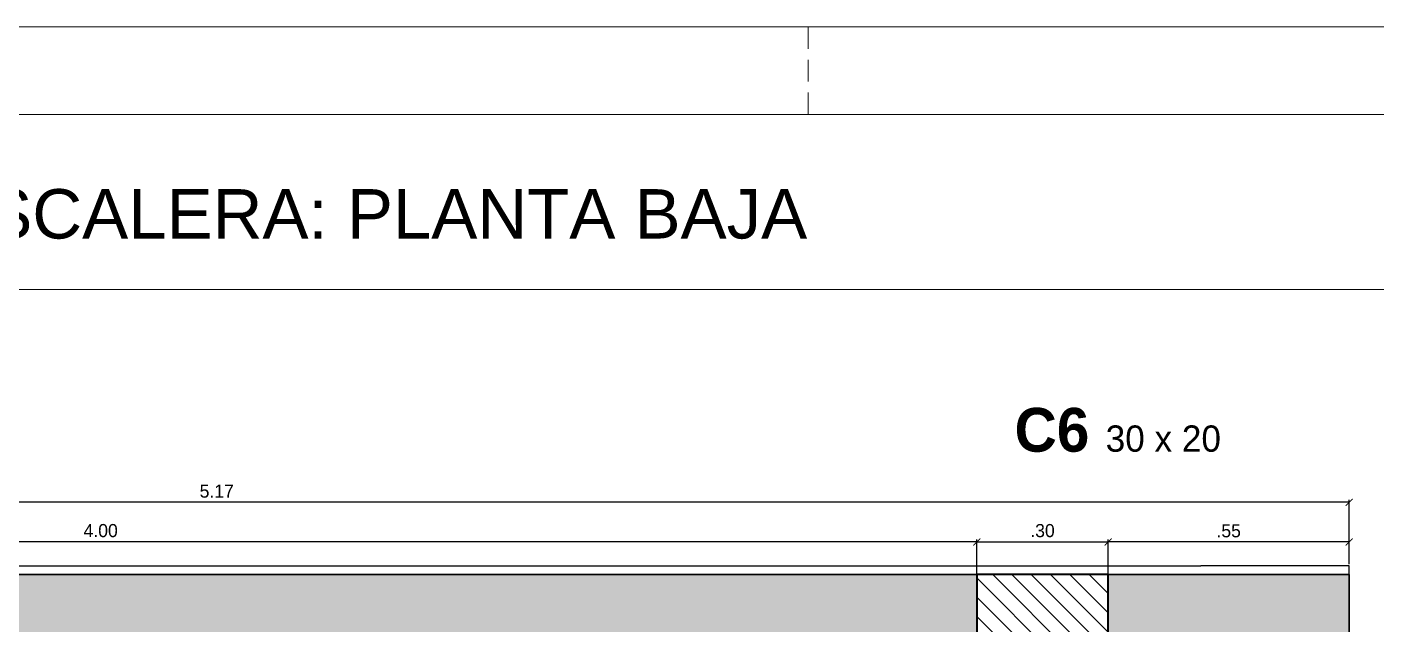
# Model space of a CAD drawing. Header units: millimetres. Extents: x -7 to 1246, y -1 to 1401.
# Drawn here: x 232.69 to 248.09, y 22.04 to 28.86 of the extents above; entities that cross this region are included whole.
import ezdxf

# ---------------------------------------------------------------- set-up
doc = ezdxf.new("R2010")
doc.units = ezdxf.units.MM
doc.linetypes.add('HIDDEN', pattern=[0.375, 0.25, -0.125])
for name, color, linetype, lineweight in [('Columnas', 7, 'Continuous', 40), ('Cotas', 152, 'Continuous', 5), ('HATCH', 250, 'Continuous', 15), ('Muros', 7, 'Continuous', 30), ('Proyeccion', 252, 'HIDDEN', 13), ('Textos', 250, 'Continuous', 15), ('Vista', 252, 'Continuous', 13)]:
    doc.layers.add(name, color=color, linetype=linetype, lineweight=lineweight)
doc.styles.add('CENTURYGOTIC', font='GOTHIC.TTF')
doc.styles.add('Gotic', font='GOTHIC.TTF')
doc.styles.get("Standard").update_dxf_attribs({"font": 'arial.ttf'})
doc.dimstyles.new('1 20', dxfattribs={"dimtxt": 0.15, "dimasz": 0.08, "dimexe": 0.03, "dimexo": 0.02, "dimgap": 0.05, "dimtad": 1, "dimlfac": 0.2, "dimzin": 4, "dimdsep": 46, "dimtxsty": 'CENTURYGOTIC', "dimblk": 'ARCHTICK', "dimcen": 0.06, "dimclrd": 256, "dimclre": 256, "dimclrt": 251, "dimadec": 0, "dimazin": 0, "dimtfac": 1, "dimtofl": 0, "dimtmove": 2, "dimatfit": 3, "dimldrblk": 'ARCHTICK', "dimfxl": 1, "dimtolj": 1, "dimtzin": 0, "dimarcsym": 0})

# ---------------------------------------------------------------- blocks, each defined once
blk = doc.blocks.new('_ArchTick')
at = {"color": 0, "linetype": 'ByBlock', "const_width": 0.15}
blk.add_lwpolyline([(-0.5, -0.5), (0.5, 0.5)], dxfattribs=at)
blk = doc.blocks.new('*D511')
at = {"layer": 'Cotas', "lineweight": -2, "transparency": 16777216}
for p, q in [((243.534, 22.391), (243.534, 23.012)), ((243.534, 22.982), (245.034, 22.982)), ((245.034, 22.391), (245.034, 23.012))]:
    blk.add_line(p, q, dxfattribs=at)
at = {"layer": 'Defpoints', "color": 0, "transparency": 16777216}
for p in [(245.034, 22.982), (243.534, 22.371), (245.034, 22.371)]:
    blk.add_point(p, dxfattribs=at)
at = {"layer": 'Cotas', "lineweight": -2, "transparency": 16777216, "xscale": 0.08, "yscale": 0.08, "zscale": 0.08, "rotation": 180}
blk.add_blockref('_ArchTick', (243.534, 22.982), dxfattribs=at)
at = {"layer": 'Cotas', "lineweight": -2, "transparency": 16777216, "xscale": 0.08, "yscale": 0.08, "zscale": 0.08}
blk.add_blockref('_ArchTick', (245.034, 22.982), dxfattribs=at)
at = {"layer": 'Cotas', "color": 251, "transparency": 16777216, "insert": (244.284, 23.111), "char_height": 0.15, "attachment_point": 5, "style": 'CENTURYGOTIC'}
blk.add_mtext('\\A1;.30', dxfattribs=at)
blk = doc.blocks.new('*D512')
at = {"layer": 'Cotas', "lineweight": -2, "transparency": 16777216}
for p, q in [((223.534, 22.391), (223.534, 23.012)), ((243.534, 22.982), (223.534, 22.982)), ((243.534, 22.391), (243.534, 23.012))]:
    blk.add_line(p, q, dxfattribs=at)
at = {"layer": 'Defpoints', "color": 0, "transparency": 16777216}
for p in [(223.534, 22.982), (223.534, 22.371), (243.534, 22.371)]:
    blk.add_point(p, dxfattribs=at)
at = {"layer": 'Cotas', "lineweight": -2, "transparency": 16777216, "xscale": 0.08, "yscale": 0.08, "zscale": 0.08, "rotation": 180}
blk.add_blockref('_ArchTick', (223.534, 22.982), dxfattribs=at)
at = {"layer": 'Cotas', "lineweight": -2, "transparency": 16777216, "xscale": 0.08, "yscale": 0.08, "zscale": 0.08}
blk.add_blockref('_ArchTick', (243.534, 22.982), dxfattribs=at)
at = {"layer": 'Cotas', "color": 251, "transparency": 16777216, "insert": (233.534, 23.111), "char_height": 0.15, "attachment_point": 5, "style": 'CENTURYGOTIC'}
blk.add_mtext('\\A1;4.00', dxfattribs=at)
blk = doc.blocks.new('esc pvpv')
at = {"true_color": 0xc7c8ca, "transparency": 33554687}
h = blk.add_hatch(color=9, dxfattribs=at)
h.dxf.hatch_style = 1
h.paths.add_polyline_path([(199.6015, 268.7916), (199.4015, 268.7916), (199.4015, 265.7916), (199.6015, 265.7916)])
h.paths.add_polyline_path([(203.7015, 268.9916), (199.7015, 268.9916), (199.7015, 268.7916), (203.7015, 268.7916)])
h.paths.add_polyline_path([(204.3045, 265.7916), (204.3045, 265.9416), (204.184, 265.9416), (204.184, 265.7916), (204.0015, 265.7916), (204.0015, 265.5916), (204.3045, 265.5916)])
h.paths.add_polyline_path([(204.5515, 268.7916), (204.5515, 268.9916), (204.0015, 268.9916), (204.0015, 268.7916), (204.184, 268.7916)])
h.paths.add_polyline_path([(203.8622, 266.8416), (203.8626, 267.1956), (203.8626, 267.4816), (203.8625, 267.4816), (203.8626, 267.6416), (203.8626, 267.7686), (203.8622, 267.7686)])
for points in [[(204.3045, 265.9416), (204.3245, 265.9416), (204.3245, 265.5716), (199.4015, 265.5716), (199.3815, 265.5716), (199.3815, 269.0116), (204.2125, 269.0116)], [(200.2348, 268.7716), (203.8815, 268.7716), (203.8815, 268.6686), (204.0215, 268.6686), (204.0215, 268.7716), (204.5515, 268.7716), (204.5515, 269.0116), (204.2125, 269.0116)]]:
    blk.add_lwpolyline(points)
at = {"layer": 'Columnas'}
blk.add_lwpolyline([(203.7015, 268.7916), (204.0015, 268.7916), (204.0015, 268.9916), (203.7015, 268.9916)], close=True, dxfattribs=at)
at = {"layer": 'Muros'}
for points in [[(200.0568, 268.7916), (199.7015, 268.7916), (199.7015, 268.9916), (203.7015, 268.9916), (203.7015, 268.7916), (200.2266, 268.7916)], [(204.3045, 268.7916), (204.5515, 268.7916), (204.5515, 268.9916), (204.0015, 268.9916), (204.0015, 268.7916), (204.3045, 268.7916)]]:
    blk.add_lwpolyline(points, dxfattribs=at)
at = {"layer": 'Vista'}
blk.add_lwpolyline([(204.0015, 268.7916), (204.5515, 268.7916), (204.5515, 268.9916), (204.0015, 268.9916)], close=True, dxfattribs=at)
blk = doc.blocks.new('*D574')
at = {"layer": 'Cotas', "lineweight": -2, "transparency": 16777216}
for p, q in [((245.034, 22.391), (245.034, 23.012)), ((247.784, 22.982), (245.034, 22.982)), ((247.784, 22.73), (247.784, 23.012))]:
    blk.add_line(p, q, dxfattribs=at)
at = {"layer": 'Defpoints', "color": 0, "transparency": 16777216}
for p in [(245.034, 22.982), (247.784, 22.71), (245.034, 22.371)]:
    blk.add_point(p, dxfattribs=at)
at = {"layer": 'Cotas', "lineweight": -2, "transparency": 16777216, "xscale": 0.08, "yscale": 0.08, "zscale": 0.08, "rotation": 180}
blk.add_blockref('_ArchTick', (245.034, 22.982), dxfattribs=at)
at = {"layer": 'Cotas', "lineweight": -2, "transparency": 16777216, "xscale": 0.08, "yscale": 0.08, "zscale": 0.08}
blk.add_blockref('_ArchTick', (247.784, 22.982), dxfattribs=at)
at = {"layer": 'Cotas', "color": 251, "transparency": 16777216, "insert": (246.409, 23.109), "char_height": 0.15, "attachment_point": 5, "style": 'CENTURYGOTIC'}
blk.add_mtext('\\A1;.55', dxfattribs=at)
blk = doc.blocks.new('*D576')
at = {"layer": 'Cotas', "lineweight": -2, "transparency": 16777216}
for p, q in [((221.934, 23.183), (221.934, 23.465)), ((247.784, 23.435), (221.934, 23.435)), ((247.784, 23.002), (247.784, 23.465))]:
    blk.add_line(p, q, dxfattribs=at)
at = {"layer": 'Defpoints', "color": 0, "transparency": 16777216}
for p in [(221.934, 23.435), (221.934, 23.163), (247.784, 22.982)]:
    blk.add_point(p, dxfattribs=at)
at = {"layer": 'Cotas', "lineweight": -2, "transparency": 16777216, "xscale": 0.08, "yscale": 0.08, "zscale": 0.08, "rotation": 180}
blk.add_blockref('_ArchTick', (221.934, 23.435), dxfattribs=at)
at = {"layer": 'Cotas', "lineweight": -2, "transparency": 16777216, "xscale": 0.08, "yscale": 0.08, "zscale": 0.08}
blk.add_blockref('_ArchTick', (247.784, 23.435), dxfattribs=at)
at = {"layer": 'Cotas', "color": 251, "transparency": 16777216, "insert": (234.859, 23.562), "char_height": 0.15, "attachment_point": 5, "style": 'CENTURYGOTIC'}
blk.add_mtext('\\A1;5.17', dxfattribs=at)

msp = doc.modelspace()

# ---------------------------------------------------------------- hatches: boundary and pattern name
at = {"layer": 'HATCH', "true_color": 0x000000}
h = msp.add_hatch(dxfattribs=at)
h.set_pattern_fill('ANSI31', color=18, scale=0.049, angle=90)
h.set_pattern_definition([(135, (32.64283, -285.99593), (-0.11000814, -0.11000814), [])])
h.paths.add_polyline_path([(245.034, 22.61), (243.534, 22.61), (243.534, 21.61), (245.034, 21.61)])
h.paths.add_polyline_path([(245.034, 6.61), (243.534, 6.61), (243.534, 5.61), (245.034, 5.61)])

# ---------------------------------------------------------------- linework, layer by layer
at = {"lineweight": 13}
msp.add_lwpolyline([(218.025, -0.835), (260.025, -0.835), (260.025, 28.865), (218.025, 28.865)], close=True, dxfattribs=at)
at = {"lineweight": 13, "ltscale": 0.05}
msp.add_lwpolyline([(220.725, 0.165), (259.025, 0.165), (259.025, 27.865), (218.225, 27.865)], dxfattribs=at)
at = {"layer": 'Proyeccion'}
msp.add_line((241.609, 27.865), (241.609, 28.865), dxfattribs=at)
at = {"layer": 'Vista'}
msp.add_line((220.725, 25.865), (259.025, 25.865), dxfattribs=at)

# ---------------------------------------------------------------- block references
at = {"xscale": 5, "yscale": 5, "zscale": 5}
msp.add_blockref('esc pvpv', (-774.973, -1322.348), dxfattribs=at)

# ---------------------------------------------------------------- texts
at = {"layer": 'Textos', "insert": (221.546, 27.012), "char_height": 0.56404, "attachment_point": 1}
msp.add_mtext_dynamic_manual_height_columns('DETALLE ARQUITECTURA ESCALERA: PLANTA BAJA', width=26.07968, gutter_width=2.82, heights=[0], dxfattribs=at)
at = {"layer": 'Textos', "insert": (246.321, 24.513), "char_height": 0.5, "width": 6.25312, "attachment_point": 3, "style": 'Gotic'}
msp.add_mtext('{\\fCentury Gothic|b1|i0|c0|p34;C6} {\\H0.6x;30 x 20}', dxfattribs=at)

# ---------------------------------------------------------------- dimensions: what is measured, and where the dimension line sits
at = {"layer": 'Cotas'}
for base, p1, p2, picture, middle in [((221.934, 23.435), (247.784, 22.982), (221.934, 23.163), '*D576', (234.859, 23.562)), ((223.534, 22.982), (243.534, 22.371), (223.534, 22.371), '*D512', (233.534, 23.111)), ((245.034, 22.982), (247.784, 22.71), (245.034, 22.371), '*D574', (246.409, 23.109))]:
    dim = msp.add_linear_dim(base=base, p1=p1, p2=p2, dimstyle='1 20', dxfattribs=at)
    dim.commit()
    dim.dimension.update_dxf_attribs({"geometry": picture, "text_midpoint": middle})
dim = msp.add_linear_dim(base=(245.034, 22.982), p1=(243.534, 22.371), p2=(245.034, 22.371), angle=180, dimstyle='1 20', dxfattribs=at)
dim.commit()
dim.dimension.update_dxf_attribs({"geometry": '*D511', "text_midpoint": (244.284, 23.111)})

doc.saveas('drawing.dxf')
